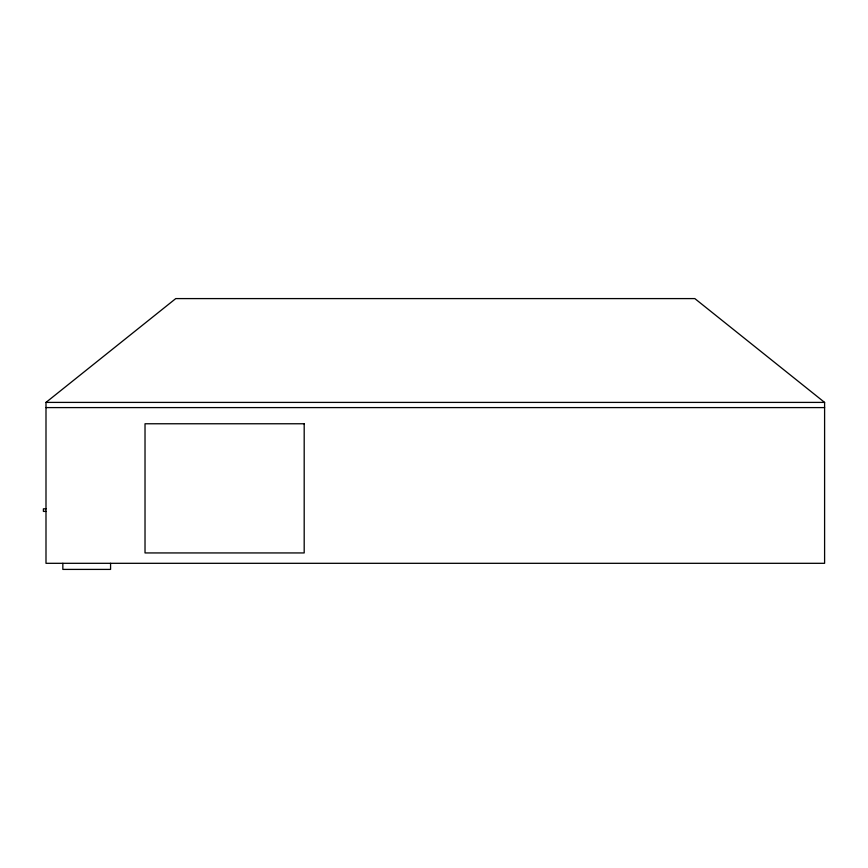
<?xml version="1.0" encoding="UTF-8"?>
<svg xmlns="http://www.w3.org/2000/svg" width="868" height="868" viewBox="0 0 868 868"><rect width="100%" height="100%" fill="white"/><g stroke="black" fill="none" stroke-linecap="round" stroke-linejoin="round"><path stroke-width="1.3" d="M45.993 402.405L175.759 298.592L694.834 298.592L824.6 402.405L824.6 563.31L45.993 563.31L45.993 402.405L824.6 402.405M45.993 407.591L824.6 407.591M45.993 508.811L43.4 508.811L43.4 511.404L45.993 511.404M110.572 563.31L110.572 569.408L62.843 569.408L62.843 563.31M304.191 423.768L145.021 423.768L145.021 552.938L304.191 552.938L304.191 423.768"/></g></svg>
